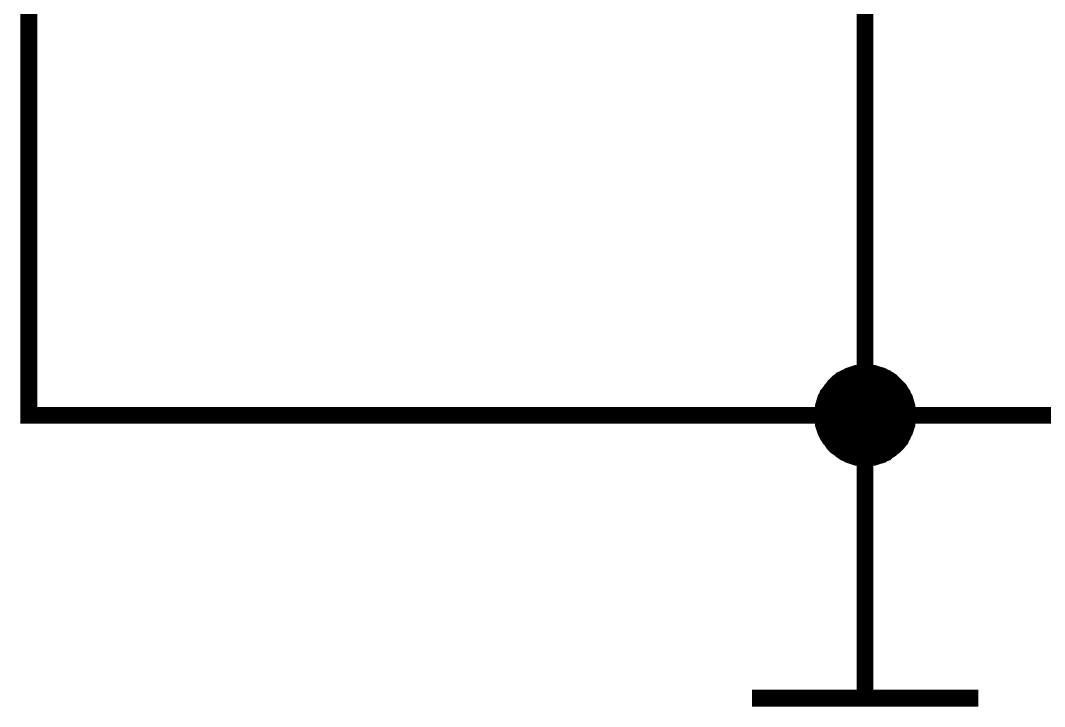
# Model space of a CAD drawing. Header units: millimetres. Extents: x 0 to 420, y 0 to 297.
# Drawn here: x 77.38 to 95.74, y 144.77 to 157.08 of the extents above; entities that cross this region are included whole.
import ezdxf

# ---------------------------------------------------------------- set-up
doc = ezdxf.new("R2010")
doc.units = ezdxf.units.MM
doc.layers.add('Sheet', color=255, linetype='Continuous')

msp = doc.modelspace()

# ---------------------------------------------------------------- linework, layer by layer
at = {"layer": 'Sheet'}
for points, const_width in [([(77.526, 159.247), (77.526, 154.991)], 0.3), ([(92.526, 157.495), (92.526, 152.498)], 0.3), ([(77.526, 154.991), (77.526, 149.994), (92.526, 149.994), (110.019, 149.994), (110.019, 149.994)], 0.3), ([(92.526, 152.498), (92.526, 149.994)], 0.3), ([(91.763, 149.994), (91.763, 150.038), (91.763, 150.072), (91.774, 150.106), (91.774, 150.151), (91.785, 150.184), (91.796, 150.218), (91.808, 150.263), (91.819, 150.297), (91.841, 150.33), (91.853, 150.364), (91.875, 150.387), (91.897, 150.42), (91.92, 150.454), (91.942, 150.476), (91.965, 150.51), (91.987, 150.533), (92.01, 150.555), (92.043, 150.589), (92.077, 150.611), (92.1, 150.634), (92.133, 150.645), (92.167, 150.667), (92.201, 150.679), (92.234, 150.701), (92.268, 150.712), (92.302, 150.723), (92.335, 150.735), (92.369, 150.746), (92.414, 150.746), (92.448, 150.757), (92.493, 150.757), (92.526, 150.757)], 0.3), ([(91.763, 149.994), (91.763, 150.038), (91.763, 150.072), (91.774, 150.106), (91.774, 150.151), (91.785, 150.184), (91.796, 150.218), (91.808, 150.263), (91.819, 150.297), (91.841, 150.33), (91.853, 150.364), (91.875, 150.387), (91.897, 150.42), (91.92, 150.454), (91.942, 150.476), (91.965, 150.51), (91.987, 150.533), (92.01, 150.555), (92.043, 150.589), (92.077, 150.611), (92.1, 150.634), (92.133, 150.645), (92.167, 150.667), (92.201, 150.679), (92.234, 150.701), (92.268, 150.712), (92.302, 150.723), (92.335, 150.735), (92.369, 150.746), (92.414, 150.746), (92.448, 150.757), (92.493, 150.757), (92.526, 150.757)], 0.3), ([(91.763, 149.994), (91.763, 150.038), (91.763, 150.072), (91.774, 150.106), (91.774, 150.151), (91.785, 150.184), (91.796, 150.218), (91.808, 150.263), (91.819, 150.297), (91.841, 150.33), (91.853, 150.364), (91.875, 150.387), (91.897, 150.42), (91.92, 150.454), (91.942, 150.476), (91.965, 150.51), (91.987, 150.533), (92.01, 150.555), (92.043, 150.589), (92.077, 150.611), (92.1, 150.634), (92.133, 150.645), (92.167, 150.667), (92.201, 150.679), (92.234, 150.701), (92.268, 150.712), (92.302, 150.723), (92.335, 150.735), (92.369, 150.746), (92.414, 150.746), (92.448, 150.757), (92.493, 150.757), (92.526, 150.757)], 0.3), ([(91.763, 149.994), (91.763, 150.038), (91.763, 150.072), (91.774, 150.106), (91.774, 150.151), (91.785, 150.184), (91.796, 150.218), (91.808, 150.263), (91.819, 150.297), (91.841, 150.33), (91.853, 150.364), (91.875, 150.387), (91.897, 150.42), (91.92, 150.454), (91.942, 150.476), (91.965, 150.51), (91.987, 150.533), (92.01, 150.555), (92.043, 150.589), (92.077, 150.611), (92.1, 150.634), (92.133, 150.645), (92.167, 150.667), (92.201, 150.679), (92.234, 150.701), (92.268, 150.712), (92.302, 150.723), (92.335, 150.735), (92.369, 150.746), (92.414, 150.746), (92.448, 150.757), (92.493, 150.757), (92.526, 150.757)], 0.3), ([(91.763, 149.994), (91.763, 150.038), (91.763, 150.072), (91.774, 150.106), (91.774, 150.151), (91.785, 150.184), (91.796, 150.218), (91.808, 150.263), (91.819, 150.297), (91.841, 150.33), (91.853, 150.364), (91.875, 150.387), (91.897, 150.42), (91.92, 150.454), (91.942, 150.476), (91.965, 150.51), (91.987, 150.533), (92.01, 150.555), (92.043, 150.589), (92.077, 150.611), (92.1, 150.634), (92.133, 150.645), (92.167, 150.667), (92.201, 150.679), (92.234, 150.701), (92.268, 150.712), (92.302, 150.723), (92.335, 150.735), (92.369, 150.746), (92.414, 150.746), (92.448, 150.757), (92.493, 150.757), (92.526, 150.757)], 0.3), ([(91.763, 149.994), (91.763, 150.038), (91.763, 150.072), (91.774, 150.106), (91.774, 150.151), (91.785, 150.184), (91.796, 150.218), (91.808, 150.263), (91.819, 150.297), (91.841, 150.33), (91.853, 150.364), (91.875, 150.387), (91.897, 150.42), (91.92, 150.454), (91.942, 150.476), (91.965, 150.51), (91.987, 150.533), (92.01, 150.555), (92.043, 150.589), (92.077, 150.611), (92.1, 150.634), (92.133, 150.645), (92.167, 150.667), (92.201, 150.679), (92.234, 150.701), (92.268, 150.712), (92.302, 150.723), (92.335, 150.735), (92.369, 150.746), (92.414, 150.746), (92.448, 150.757), (92.493, 150.757), (92.526, 150.757)], 0.3), ([(91.763, 149.994), (91.763, 150.038), (91.763, 150.072), (91.774, 150.106), (91.774, 150.151), (91.785, 150.184), (91.796, 150.218), (91.808, 150.263), (91.819, 150.297), (91.841, 150.33), (91.853, 150.364), (91.875, 150.387), (91.897, 150.42), (91.92, 150.454), (91.942, 150.476), (91.965, 150.51), (91.987, 150.533), (92.01, 150.555), (92.043, 150.589), (92.077, 150.611), (92.1, 150.634), (92.133, 150.645), (92.167, 150.667), (92.201, 150.679), (92.234, 150.701), (92.268, 150.712), (92.302, 150.723), (92.335, 150.735), (92.369, 150.746), (92.414, 150.746), (92.448, 150.757), (92.493, 150.757), (92.526, 150.757)], 0.0991), ([(91.763, 149.994), (91.763, 150.038), (91.763, 150.072), (91.774, 150.106), (91.774, 150.151), (91.785, 150.184), (91.796, 150.218), (91.808, 150.263), (91.819, 150.297), (91.841, 150.33), (91.853, 150.364), (91.875, 150.387), (91.897, 150.42), (91.92, 150.454), (91.942, 150.476), (91.965, 150.51), (91.987, 150.533), (92.01, 150.555), (92.043, 150.589), (92.077, 150.611), (92.1, 150.634), (92.133, 150.645), (92.167, 150.667), (92.201, 150.679), (92.234, 150.701), (92.268, 150.712), (92.302, 150.723), (92.335, 150.735), (92.369, 150.746), (92.414, 150.746), (92.448, 150.757), (92.493, 150.757), (92.526, 150.757)], 0.0991), ([(91.763, 149.994), (91.763, 150.038), (91.763, 150.072), (91.774, 150.106), (91.774, 150.151), (91.785, 150.184), (91.796, 150.218), (91.808, 150.263), (91.819, 150.297), (91.841, 150.33), (91.853, 150.364), (91.875, 150.387), (91.897, 150.42), (91.92, 150.454), (91.942, 150.476), (91.965, 150.51), (91.987, 150.533), (92.01, 150.555), (92.043, 150.589), (92.077, 150.611), (92.1, 150.634), (92.133, 150.645), (92.167, 150.667), (92.201, 150.679), (92.234, 150.701), (92.268, 150.712), (92.302, 150.723), (92.335, 150.735), (92.369, 150.746), (92.414, 150.746), (92.448, 150.757), (92.493, 150.757), (92.526, 150.757)], 0.0991), ([(91.763, 149.994), (91.763, 150.038), (91.763, 150.072), (91.774, 150.106), (91.774, 150.151), (91.785, 150.184), (91.796, 150.218), (91.808, 150.263), (91.819, 150.297), (91.841, 150.33), (91.853, 150.364), (91.875, 150.387), (91.897, 150.42), (91.92, 150.454), (91.942, 150.476), (91.965, 150.51), (91.987, 150.533), (92.01, 150.555), (92.043, 150.589), (92.077, 150.611), (92.1, 150.634), (92.133, 150.645), (92.167, 150.667), (92.201, 150.679), (92.234, 150.701), (92.268, 150.712), (92.302, 150.723), (92.335, 150.735), (92.369, 150.746), (92.414, 150.746), (92.448, 150.757), (92.493, 150.757), (92.526, 150.757)], 0.0991), ([(91.763, 149.994), (91.763, 150.038), (91.763, 150.072), (91.774, 150.106), (91.774, 150.151), (91.785, 150.184), (91.796, 150.218), (91.808, 150.263), (91.819, 150.297), (91.841, 150.33), (91.853, 150.364), (91.875, 150.387), (91.897, 150.42), (91.92, 150.454), (91.942, 150.476), (91.965, 150.51), (91.987, 150.533), (92.01, 150.555), (92.043, 150.589), (92.077, 150.611), (92.1, 150.634), (92.133, 150.645), (92.167, 150.667), (92.201, 150.679), (92.234, 150.701), (92.268, 150.712), (92.302, 150.723), (92.335, 150.735), (92.369, 150.746), (92.414, 150.746), (92.448, 150.757), (92.493, 150.757), (92.526, 150.757)], 0.0991), ([(91.763, 149.994), (91.763, 150.038), (91.763, 150.072), (91.774, 150.106), (91.774, 150.151), (91.785, 150.184), (91.796, 150.218), (91.808, 150.263), (91.819, 150.297), (91.841, 150.33), (91.853, 150.364), (91.875, 150.387), (91.897, 150.42), (91.92, 150.454), (91.942, 150.476), (91.965, 150.51), (91.987, 150.533), (92.01, 150.555), (92.043, 150.589), (92.077, 150.611), (92.1, 150.634), (92.133, 150.645), (92.167, 150.667), (92.201, 150.679), (92.234, 150.701), (92.268, 150.712), (92.302, 150.723), (92.335, 150.735), (92.369, 150.746), (92.414, 150.746), (92.448, 150.757), (92.493, 150.757), (92.526, 150.757)], 0.0991), ([(92.526, 150.757), (92.526, 150.757)], 0.3), ([(92.526, 150.757), (92.571, 150.757), (92.605, 150.757), (92.638, 150.746), (92.683, 150.746), (92.717, 150.735), (92.751, 150.723), (92.796, 150.712), (92.829, 150.701), (92.863, 150.679), (92.897, 150.667), (92.919, 150.645), (92.953, 150.634), (92.987, 150.611), (93.009, 150.589), (93.043, 150.555), (93.065, 150.533), (93.088, 150.51), (93.121, 150.476), (93.144, 150.454), (93.166, 150.42), (93.177, 150.387), (93.2, 150.364), (93.211, 150.33), (93.234, 150.297), (93.245, 150.263), (93.256, 150.218), (93.267, 150.184), (93.278, 150.151), (93.278, 150.106), (93.29, 150.072), (93.29, 150.038), (93.29, 149.994)], 0.3), ([(92.526, 150.757), (92.526, 150.757)], 0.3), ([(92.526, 150.757), (92.571, 150.757), (92.605, 150.757), (92.638, 150.746), (92.683, 150.746), (92.717, 150.735), (92.751, 150.723), (92.796, 150.712), (92.829, 150.701), (92.863, 150.679), (92.897, 150.667), (92.919, 150.645), (92.953, 150.634), (92.987, 150.611), (93.009, 150.589), (93.043, 150.555), (93.065, 150.533), (93.088, 150.51), (93.121, 150.476), (93.144, 150.454), (93.166, 150.42), (93.177, 150.387), (93.2, 150.364), (93.211, 150.33), (93.234, 150.297), (93.245, 150.263), (93.256, 150.218), (93.267, 150.184), (93.278, 150.151), (93.278, 150.106), (93.29, 150.072), (93.29, 150.038), (93.29, 149.994)], 0.3), ([(92.526, 150.757), (92.526, 150.757)], 0.3), ([(92.526, 150.757), (92.571, 150.757), (92.605, 150.757), (92.638, 150.746), (92.683, 150.746), (92.717, 150.735), (92.751, 150.723), (92.796, 150.712), (92.829, 150.701), (92.863, 150.679), (92.897, 150.667), (92.919, 150.645), (92.953, 150.634), (92.987, 150.611), (93.009, 150.589), (93.043, 150.555), (93.065, 150.533), (93.088, 150.51), (93.121, 150.476), (93.144, 150.454), (93.166, 150.42), (93.177, 150.387), (93.2, 150.364), (93.211, 150.33), (93.234, 150.297), (93.245, 150.263), (93.256, 150.218), (93.267, 150.184), (93.278, 150.151), (93.278, 150.106), (93.29, 150.072), (93.29, 150.038), (93.29, 149.994)], 0.3), ([(92.526, 150.757), (92.526, 150.757)], 0.3), ([(92.526, 150.757), (92.571, 150.757), (92.605, 150.757), (92.638, 150.746), (92.683, 150.746), (92.717, 150.735), (92.751, 150.723), (92.796, 150.712), (92.829, 150.701), (92.863, 150.679), (92.897, 150.667), (92.919, 150.645), (92.953, 150.634), (92.987, 150.611), (93.009, 150.589), (93.043, 150.555), (93.065, 150.533), (93.088, 150.51), (93.121, 150.476), (93.144, 150.454), (93.166, 150.42), (93.177, 150.387), (93.2, 150.364), (93.211, 150.33), (93.234, 150.297), (93.245, 150.263), (93.256, 150.218), (93.267, 150.184), (93.278, 150.151), (93.278, 150.106), (93.29, 150.072), (93.29, 150.038), (93.29, 149.994)], 0.3), ([(92.526, 150.757), (92.526, 150.757)], 0.3), ([(92.526, 150.757), (92.571, 150.757), (92.605, 150.757), (92.638, 150.746), (92.683, 150.746), (92.717, 150.735), (92.751, 150.723), (92.796, 150.712), (92.829, 150.701), (92.863, 150.679), (92.897, 150.667), (92.919, 150.645), (92.953, 150.634), (92.987, 150.611), (93.009, 150.589), (93.043, 150.555), (93.065, 150.533), (93.088, 150.51), (93.121, 150.476), (93.144, 150.454), (93.166, 150.42), (93.177, 150.387), (93.2, 150.364), (93.211, 150.33), (93.234, 150.297), (93.245, 150.263), (93.256, 150.218), (93.267, 150.184), (93.278, 150.151), (93.278, 150.106), (93.29, 150.072), (93.29, 150.038), (93.29, 149.994)], 0.3), ([(92.526, 150.757), (92.526, 150.757)], 0.3), ([(92.526, 150.757), (92.571, 150.757), (92.605, 150.757), (92.638, 150.746), (92.683, 150.746), (92.717, 150.735), (92.751, 150.723), (92.796, 150.712), (92.829, 150.701), (92.863, 150.679), (92.897, 150.667), (92.919, 150.645), (92.953, 150.634), (92.987, 150.611), (93.009, 150.589), (93.043, 150.555), (93.065, 150.533), (93.088, 150.51), (93.121, 150.476), (93.144, 150.454), (93.166, 150.42), (93.177, 150.387), (93.2, 150.364), (93.211, 150.33), (93.234, 150.297), (93.245, 150.263), (93.256, 150.218), (93.267, 150.184), (93.278, 150.151), (93.278, 150.106), (93.29, 150.072), (93.29, 150.038), (93.29, 149.994)], 0.3), ([(92.526, 150.757), (92.526, 150.757)], 0.0991), ([(92.526, 150.757), (92.571, 150.757), (92.605, 150.757), (92.638, 150.746), (92.683, 150.746), (92.717, 150.735), (92.751, 150.723), (92.796, 150.712), (92.829, 150.701), (92.863, 150.679), (92.897, 150.667), (92.919, 150.645), (92.953, 150.634), (92.987, 150.611), (93.009, 150.589), (93.043, 150.555), (93.065, 150.533), (93.088, 150.51), (93.121, 150.476), (93.144, 150.454), (93.166, 150.42), (93.177, 150.387), (93.2, 150.364), (93.211, 150.33), (93.234, 150.297), (93.245, 150.263), (93.256, 150.218), (93.267, 150.184), (93.278, 150.151), (93.278, 150.106), (93.29, 150.072), (93.29, 150.038), (93.29, 149.994)], 0.0991), ([(92.526, 150.757), (92.526, 150.757)], 0.0991), ([(92.526, 150.757), (92.571, 150.757), (92.605, 150.757), (92.638, 150.746), (92.683, 150.746), (92.717, 150.735), (92.751, 150.723), (92.796, 150.712), (92.829, 150.701), (92.863, 150.679), (92.897, 150.667), (92.919, 150.645), (92.953, 150.634), (92.987, 150.611), (93.009, 150.589), (93.043, 150.555), (93.065, 150.533), (93.088, 150.51), (93.121, 150.476), (93.144, 150.454), (93.166, 150.42), (93.177, 150.387), (93.2, 150.364), (93.211, 150.33), (93.234, 150.297), (93.245, 150.263), (93.256, 150.218), (93.267, 150.184), (93.278, 150.151), (93.278, 150.106), (93.29, 150.072), (93.29, 150.038), (93.29, 149.994)], 0.0991), ([(92.526, 150.757), (92.526, 150.757)], 0.0991), ([(92.526, 150.757), (92.571, 150.757), (92.605, 150.757), (92.638, 150.746), (92.683, 150.746), (92.717, 150.735), (92.751, 150.723), (92.796, 150.712), (92.829, 150.701), (92.863, 150.679), (92.897, 150.667), (92.919, 150.645), (92.953, 150.634), (92.987, 150.611), (93.009, 150.589), (93.043, 150.555), (93.065, 150.533), (93.088, 150.51), (93.121, 150.476), (93.144, 150.454), (93.166, 150.42), (93.177, 150.387), (93.2, 150.364), (93.211, 150.33), (93.234, 150.297), (93.245, 150.263), (93.256, 150.218), (93.267, 150.184), (93.278, 150.151), (93.278, 150.106), (93.29, 150.072), (93.29, 150.038), (93.29, 149.994)], 0.0991), ([(92.526, 150.757), (92.526, 150.757)], 0.0991), ([(92.526, 150.757), (92.571, 150.757), (92.605, 150.757), (92.638, 150.746), (92.683, 150.746), (92.717, 150.735), (92.751, 150.723), (92.796, 150.712), (92.829, 150.701), (92.863, 150.679), (92.897, 150.667), (92.919, 150.645), (92.953, 150.634), (92.987, 150.611), (93.009, 150.589), (93.043, 150.555), (93.065, 150.533), (93.088, 150.51), (93.121, 150.476), (93.144, 150.454), (93.166, 150.42), (93.177, 150.387), (93.2, 150.364), (93.211, 150.33), (93.234, 150.297), (93.245, 150.263), (93.256, 150.218), (93.267, 150.184), (93.278, 150.151), (93.278, 150.106), (93.29, 150.072), (93.29, 150.038), (93.29, 149.994)], 0.0991), ([(92.526, 150.757), (92.526, 150.757)], 0.0991), ([(92.526, 150.757), (92.571, 150.757), (92.605, 150.757), (92.638, 150.746), (92.683, 150.746), (92.717, 150.735), (92.751, 150.723), (92.796, 150.712), (92.829, 150.701), (92.863, 150.679), (92.897, 150.667), (92.919, 150.645), (92.953, 150.634), (92.987, 150.611), (93.009, 150.589), (93.043, 150.555), (93.065, 150.533), (93.088, 150.51), (93.121, 150.476), (93.144, 150.454), (93.166, 150.42), (93.177, 150.387), (93.2, 150.364), (93.211, 150.33), (93.234, 150.297), (93.245, 150.263), (93.256, 150.218), (93.267, 150.184), (93.278, 150.151), (93.278, 150.106), (93.29, 150.072), (93.29, 150.038), (93.29, 149.994)], 0.0991), ([(92.526, 150.757), (92.526, 150.757)], 0.0991), ([(92.526, 150.757), (92.571, 150.757), (92.605, 150.757), (92.638, 150.746), (92.683, 150.746), (92.717, 150.735), (92.751, 150.723), (92.796, 150.712), (92.829, 150.701), (92.863, 150.679), (92.897, 150.667), (92.919, 150.645), (92.953, 150.634), (92.987, 150.611), (93.009, 150.589), (93.043, 150.555), (93.065, 150.533), (93.088, 150.51), (93.121, 150.476), (93.144, 150.454), (93.166, 150.42), (93.177, 150.387), (93.2, 150.364), (93.211, 150.33), (93.234, 150.297), (93.245, 150.263), (93.256, 150.218), (93.267, 150.184), (93.278, 150.151), (93.278, 150.106), (93.29, 150.072), (93.29, 150.038), (93.29, 149.994)], 0.0991), ([(92.526, 149.23), (92.493, 149.23), (92.448, 149.23), (92.414, 149.241), (92.369, 149.241), (92.335, 149.252), (92.302, 149.264), (92.268, 149.275), (92.234, 149.286), (92.201, 149.309), (92.167, 149.32), (92.133, 149.342), (92.1, 149.365), (92.077, 149.387), (92.043, 149.41), (92.01, 149.432), (91.987, 149.455), (91.965, 149.477), (91.942, 149.511), (91.92, 149.544), (91.897, 149.567), (91.875, 149.6), (91.853, 149.634), (91.841, 149.668), (91.819, 149.702), (91.808, 149.735), (91.796, 149.769), (91.785, 149.803), (91.774, 149.836), (91.774, 149.881), (91.763, 149.915), (91.763, 149.96), (91.763, 149.994)], 0.3), ([(91.763, 149.994), (91.763, 149.994)], 0.3), ([(92.526, 149.23), (92.493, 149.23), (92.448, 149.23), (92.414, 149.241), (92.369, 149.241), (92.335, 149.252), (92.302, 149.264), (92.268, 149.275), (92.234, 149.286), (92.201, 149.309), (92.167, 149.32), (92.133, 149.342), (92.1, 149.365), (92.077, 149.387), (92.043, 149.41), (92.01, 149.432), (91.987, 149.455), (91.965, 149.477), (91.942, 149.511), (91.92, 149.544), (91.897, 149.567), (91.875, 149.6), (91.853, 149.634), (91.841, 149.668), (91.819, 149.702), (91.808, 149.735), (91.796, 149.769), (91.785, 149.803), (91.774, 149.836), (91.774, 149.881), (91.763, 149.915), (91.763, 149.96), (91.763, 149.994)], 0.3), ([(91.763, 149.994), (91.763, 149.994)], 0.3), ([(92.526, 149.23), (92.493, 149.23), (92.448, 149.23), (92.414, 149.241), (92.369, 149.241), (92.335, 149.252), (92.302, 149.264), (92.268, 149.275), (92.234, 149.286), (92.201, 149.309), (92.167, 149.32), (92.133, 149.342), (92.1, 149.365), (92.077, 149.387), (92.043, 149.41), (92.01, 149.432), (91.987, 149.455), (91.965, 149.477), (91.942, 149.511), (91.92, 149.544), (91.897, 149.567), (91.875, 149.6), (91.853, 149.634), (91.841, 149.668), (91.819, 149.702), (91.808, 149.735), (91.796, 149.769), (91.785, 149.803), (91.774, 149.836), (91.774, 149.881), (91.763, 149.915), (91.763, 149.96), (91.763, 149.994)], 0.3), ([(91.763, 149.994), (91.763, 149.994)], 0.3), ([(92.526, 149.23), (92.493, 149.23), (92.448, 149.23), (92.414, 149.241), (92.369, 149.241), (92.335, 149.252), (92.302, 149.264), (92.268, 149.275), (92.234, 149.286), (92.201, 149.309), (92.167, 149.32), (92.133, 149.342), (92.1, 149.365), (92.077, 149.387), (92.043, 149.41), (92.01, 149.432), (91.987, 149.455), (91.965, 149.477), (91.942, 149.511), (91.92, 149.544), (91.897, 149.567), (91.875, 149.6), (91.853, 149.634), (91.841, 149.668), (91.819, 149.702), (91.808, 149.735), (91.796, 149.769), (91.785, 149.803), (91.774, 149.836), (91.774, 149.881), (91.763, 149.915), (91.763, 149.96), (91.763, 149.994)], 0.3), ([(91.763, 149.994), (91.763, 149.994)], 0.3), ([(92.526, 149.23), (92.493, 149.23), (92.448, 149.23), (92.414, 149.241), (92.369, 149.241), (92.335, 149.252), (92.302, 149.264), (92.268, 149.275), (92.234, 149.286), (92.201, 149.309), (92.167, 149.32), (92.133, 149.342), (92.1, 149.365), (92.077, 149.387), (92.043, 149.41), (92.01, 149.432), (91.987, 149.455), (91.965, 149.477), (91.942, 149.511), (91.92, 149.544), (91.897, 149.567), (91.875, 149.6), (91.853, 149.634), (91.841, 149.668), (91.819, 149.702), (91.808, 149.735), (91.796, 149.769), (91.785, 149.803), (91.774, 149.836), (91.774, 149.881), (91.763, 149.915), (91.763, 149.96), (91.763, 149.994)], 0.3), ([(91.763, 149.994), (91.763, 149.994)], 0.3), ([(92.526, 149.23), (92.493, 149.23), (92.448, 149.23), (92.414, 149.241), (92.369, 149.241), (92.335, 149.252), (92.302, 149.264), (92.268, 149.275), (92.234, 149.286), (92.201, 149.309), (92.167, 149.32), (92.133, 149.342), (92.1, 149.365), (92.077, 149.387), (92.043, 149.41), (92.01, 149.432), (91.987, 149.455), (91.965, 149.477), (91.942, 149.511), (91.92, 149.544), (91.897, 149.567), (91.875, 149.6), (91.853, 149.634), (91.841, 149.668), (91.819, 149.702), (91.808, 149.735), (91.796, 149.769), (91.785, 149.803), (91.774, 149.836), (91.774, 149.881), (91.763, 149.915), (91.763, 149.96), (91.763, 149.994)], 0.3), ([(91.763, 149.994), (91.763, 149.994)], 0.3), ([(92.526, 149.994), (92.526, 144.918)], 0.3), ([(93.29, 149.994), (93.29, 149.96), (93.29, 149.915), (93.278, 149.881), (93.278, 149.836), (93.267, 149.803), (93.256, 149.769), (93.245, 149.735), (93.234, 149.702), (93.211, 149.668), (93.2, 149.634), (93.177, 149.6), (93.166, 149.567), (93.144, 149.544), (93.121, 149.511), (93.088, 149.477), (93.065, 149.455), (93.043, 149.432), (93.009, 149.41), (92.987, 149.387), (92.953, 149.365), (92.919, 149.342), (92.897, 149.32), (92.863, 149.309), (92.829, 149.286), (92.796, 149.275), (92.751, 149.264), (92.717, 149.252), (92.683, 149.241), (92.638, 149.241), (92.605, 149.23), (92.571, 149.23), (92.526, 149.23)], 0.3), ([(93.29, 149.994), (93.29, 149.96), (93.29, 149.915), (93.278, 149.881), (93.278, 149.836), (93.267, 149.803), (93.256, 149.769), (93.245, 149.735), (93.234, 149.702), (93.211, 149.668), (93.2, 149.634), (93.177, 149.6), (93.166, 149.567), (93.144, 149.544), (93.121, 149.511), (93.088, 149.477), (93.065, 149.455), (93.043, 149.432), (93.009, 149.41), (92.987, 149.387), (92.953, 149.365), (92.919, 149.342), (92.897, 149.32), (92.863, 149.309), (92.829, 149.286), (92.796, 149.275), (92.751, 149.264), (92.717, 149.252), (92.683, 149.241), (92.638, 149.241), (92.605, 149.23), (92.571, 149.23), (92.526, 149.23)], 0.3), ([(93.29, 149.994), (93.29, 149.96), (93.29, 149.915), (93.278, 149.881), (93.278, 149.836), (93.267, 149.803), (93.256, 149.769), (93.245, 149.735), (93.234, 149.702), (93.211, 149.668), (93.2, 149.634), (93.177, 149.6), (93.166, 149.567), (93.144, 149.544), (93.121, 149.511), (93.088, 149.477), (93.065, 149.455), (93.043, 149.432), (93.009, 149.41), (92.987, 149.387), (92.953, 149.365), (92.919, 149.342), (92.897, 149.32), (92.863, 149.309), (92.829, 149.286), (92.796, 149.275), (92.751, 149.264), (92.717, 149.252), (92.683, 149.241), (92.638, 149.241), (92.605, 149.23), (92.571, 149.23), (92.526, 149.23)], 0.3), ([(93.29, 149.994), (93.29, 149.96), (93.29, 149.915), (93.278, 149.881), (93.278, 149.836), (93.267, 149.803), (93.256, 149.769), (93.245, 149.735), (93.234, 149.702), (93.211, 149.668), (93.2, 149.634), (93.177, 149.6), (93.166, 149.567), (93.144, 149.544), (93.121, 149.511), (93.088, 149.477), (93.065, 149.455), (93.043, 149.432), (93.009, 149.41), (92.987, 149.387), (92.953, 149.365), (92.919, 149.342), (92.897, 149.32), (92.863, 149.309), (92.829, 149.286), (92.796, 149.275), (92.751, 149.264), (92.717, 149.252), (92.683, 149.241), (92.638, 149.241), (92.605, 149.23), (92.571, 149.23), (92.526, 149.23)], 0.3), ([(93.29, 149.994), (93.29, 149.96), (93.29, 149.915), (93.278, 149.881), (93.278, 149.836), (93.267, 149.803), (93.256, 149.769), (93.245, 149.735), (93.234, 149.702), (93.211, 149.668), (93.2, 149.634), (93.177, 149.6), (93.166, 149.567), (93.144, 149.544), (93.121, 149.511), (93.088, 149.477), (93.065, 149.455), (93.043, 149.432), (93.009, 149.41), (92.987, 149.387), (92.953, 149.365), (92.919, 149.342), (92.897, 149.32), (92.863, 149.309), (92.829, 149.286), (92.796, 149.275), (92.751, 149.264), (92.717, 149.252), (92.683, 149.241), (92.638, 149.241), (92.605, 149.23), (92.571, 149.23), (92.526, 149.23)], 0.3), ([(93.29, 149.994), (93.29, 149.96), (93.29, 149.915), (93.278, 149.881), (93.278, 149.836), (93.267, 149.803), (93.256, 149.769), (93.245, 149.735), (93.234, 149.702), (93.211, 149.668), (93.2, 149.634), (93.177, 149.6), (93.166, 149.567), (93.144, 149.544), (93.121, 149.511), (93.088, 149.477), (93.065, 149.455), (93.043, 149.432), (93.009, 149.41), (92.987, 149.387), (92.953, 149.365), (92.919, 149.342), (92.897, 149.32), (92.863, 149.309), (92.829, 149.286), (92.796, 149.275), (92.751, 149.264), (92.717, 149.252), (92.683, 149.241), (92.638, 149.241), (92.605, 149.23), (92.571, 149.23), (92.526, 149.23)], 0.3), ([(93.29, 149.994), (93.29, 149.994), (93.29, 149.994), (93.29, 149.994), (93.29, 149.994), (93.29, 149.994), (93.29, 149.994), (93.29, 149.994), (93.29, 149.994), (93.29, 149.994), (93.29, 149.994), (93.29, 149.994), (93.29, 149.994), (93.29, 149.994), (93.29, 149.994), (93.29, 149.994), (93.29, 149.994), (93.29, 149.994), (93.29, 149.994), (93.29, 149.994), (93.29, 149.994), (93.29, 149.994), (93.29, 149.994), (93.29, 149.994), (93.29, 149.994), (93.29, 149.994), (93.29, 149.994), (93.29, 149.994), (93.29, 149.994), (93.29, 149.994), (93.29, 149.994), (93.29, 149.994), (93.29, 149.994)], 0.3), ([(93.29, 149.994), (93.29, 149.994)], 0.3), ([(93.29, 149.994), (93.29, 149.994), (93.29, 149.994), (93.29, 149.994), (93.29, 149.994), (93.29, 149.994), (93.29, 149.994), (93.29, 149.994), (93.29, 149.994), (93.29, 149.994), (93.29, 149.994), (93.29, 149.994), (93.29, 149.994), (93.29, 149.994), (93.29, 149.994), (93.29, 149.994), (93.29, 149.994), (93.29, 149.994), (93.29, 149.994), (93.29, 149.994), (93.29, 149.994), (93.29, 149.994), (93.29, 149.994), (93.29, 149.994), (93.29, 149.994), (93.29, 149.994), (93.29, 149.994), (93.29, 149.994), (93.29, 149.994), (93.29, 149.994), (93.29, 149.994), (93.29, 149.994), (93.29, 149.994)], 0.3), ([(93.29, 149.994), (93.29, 149.994)], 0.3), ([(93.29, 149.994), (93.29, 149.994), (93.29, 149.994), (93.29, 149.994), (93.29, 149.994), (93.29, 149.994), (93.29, 149.994), (93.29, 149.994), (93.29, 149.994), (93.29, 149.994), (93.29, 149.994), (93.29, 149.994), (93.29, 149.994), (93.29, 149.994), (93.29, 149.994), (93.29, 149.994), (93.29, 149.994), (93.29, 149.994), (93.29, 149.994), (93.29, 149.994), (93.29, 149.994), (93.29, 149.994), (93.29, 149.994), (93.29, 149.994), (93.29, 149.994), (93.29, 149.994), (93.29, 149.994), (93.29, 149.994), (93.29, 149.994), (93.29, 149.994), (93.29, 149.994), (93.29, 149.994), (93.29, 149.994)], 0.3), ([(93.29, 149.994), (93.29, 149.994)], 0.3), ([(93.29, 149.994), (93.29, 149.994), (93.29, 149.994), (93.29, 149.994), (93.29, 149.994), (93.29, 149.994), (93.29, 149.994), (93.29, 149.994), (93.29, 149.994), (93.29, 149.994), (93.29, 149.994), (93.29, 149.994), (93.29, 149.994), (93.29, 149.994), (93.29, 149.994), (93.29, 149.994), (93.29, 149.994), (93.29, 149.994), (93.29, 149.994), (93.29, 149.994), (93.29, 149.994), (93.29, 149.994), (93.29, 149.994), (93.29, 149.994), (93.29, 149.994), (93.29, 149.994), (93.29, 149.994), (93.29, 149.994), (93.29, 149.994), (93.29, 149.994), (93.29, 149.994), (93.29, 149.994), (93.29, 149.994)], 0.3), ([(93.29, 149.994), (93.29, 149.994)], 0.3), ([(93.29, 149.994), (93.29, 149.994), (93.29, 149.994), (93.29, 149.994), (93.29, 149.994), (93.29, 149.994), (93.29, 149.994), (93.29, 149.994), (93.29, 149.994), (93.29, 149.994), (93.29, 149.994), (93.29, 149.994), (93.29, 149.994), (93.29, 149.994), (93.29, 149.994), (93.29, 149.994), (93.29, 149.994), (93.29, 149.994), (93.29, 149.994), (93.29, 149.994), (93.29, 149.994), (93.29, 149.994), (93.29, 149.994), (93.29, 149.994), (93.29, 149.994), (93.29, 149.994), (93.29, 149.994), (93.29, 149.994), (93.29, 149.994), (93.29, 149.994), (93.29, 149.994), (93.29, 149.994), (93.29, 149.994)], 0.3), ([(93.29, 149.994), (93.29, 149.994)], 0.3), ([(93.29, 149.994), (93.29, 149.994), (93.29, 149.994), (93.29, 149.994), (93.29, 149.994), (93.29, 149.994), (93.29, 149.994), (93.29, 149.994), (93.29, 149.994), (93.29, 149.994), (93.29, 149.994), (93.29, 149.994), (93.29, 149.994), (93.29, 149.994), (93.29, 149.994), (93.29, 149.994), (93.29, 149.994), (93.29, 149.994), (93.29, 149.994), (93.29, 149.994), (93.29, 149.994), (93.29, 149.994), (93.29, 149.994), (93.29, 149.994), (93.29, 149.994), (93.29, 149.994), (93.29, 149.994), (93.29, 149.994), (93.29, 149.994), (93.29, 149.994), (93.29, 149.994), (93.29, 149.994), (93.29, 149.994)], 0.3), ([(93.29, 149.994), (93.29, 149.994)], 0.3), ([(92.526, 149.23), (92.493, 149.23), (92.448, 149.23), (92.414, 149.241), (92.369, 149.241), (92.335, 149.252), (92.302, 149.264), (92.268, 149.275), (92.234, 149.286), (92.201, 149.309), (92.167, 149.32), (92.133, 149.342), (92.1, 149.365), (92.077, 149.387), (92.043, 149.41), (92.01, 149.432), (91.987, 149.455), (91.965, 149.477), (91.942, 149.511), (91.92, 149.544), (91.897, 149.567), (91.875, 149.6), (91.853, 149.634), (91.841, 149.668), (91.819, 149.702), (91.808, 149.735), (91.796, 149.769), (91.785, 149.803), (91.774, 149.836), (91.774, 149.881), (91.763, 149.915), (91.763, 149.96), (91.763, 149.994)], 0.0991), ([(91.763, 149.994), (91.763, 149.994)], 0.0991), ([(92.526, 149.23), (92.493, 149.23), (92.448, 149.23), (92.414, 149.241), (92.369, 149.241), (92.335, 149.252), (92.302, 149.264), (92.268, 149.275), (92.234, 149.286), (92.201, 149.309), (92.167, 149.32), (92.133, 149.342), (92.1, 149.365), (92.077, 149.387), (92.043, 149.41), (92.01, 149.432), (91.987, 149.455), (91.965, 149.477), (91.942, 149.511), (91.92, 149.544), (91.897, 149.567), (91.875, 149.6), (91.853, 149.634), (91.841, 149.668), (91.819, 149.702), (91.808, 149.735), (91.796, 149.769), (91.785, 149.803), (91.774, 149.836), (91.774, 149.881), (91.763, 149.915), (91.763, 149.96), (91.763, 149.994)], 0.0991), ([(91.763, 149.994), (91.763, 149.994)], 0.0991), ([(92.526, 149.23), (92.493, 149.23), (92.448, 149.23), (92.414, 149.241), (92.369, 149.241), (92.335, 149.252), (92.302, 149.264), (92.268, 149.275), (92.234, 149.286), (92.201, 149.309), (92.167, 149.32), (92.133, 149.342), (92.1, 149.365), (92.077, 149.387), (92.043, 149.41), (92.01, 149.432), (91.987, 149.455), (91.965, 149.477), (91.942, 149.511), (91.92, 149.544), (91.897, 149.567), (91.875, 149.6), (91.853, 149.634), (91.841, 149.668), (91.819, 149.702), (91.808, 149.735), (91.796, 149.769), (91.785, 149.803), (91.774, 149.836), (91.774, 149.881), (91.763, 149.915), (91.763, 149.96), (91.763, 149.994)], 0.0991), ([(91.763, 149.994), (91.763, 149.994)], 0.0991), ([(92.526, 149.23), (92.493, 149.23), (92.448, 149.23), (92.414, 149.241), (92.369, 149.241), (92.335, 149.252), (92.302, 149.264), (92.268, 149.275), (92.234, 149.286), (92.201, 149.309), (92.167, 149.32), (92.133, 149.342), (92.1, 149.365), (92.077, 149.387), (92.043, 149.41), (92.01, 149.432), (91.987, 149.455), (91.965, 149.477), (91.942, 149.511), (91.92, 149.544), (91.897, 149.567), (91.875, 149.6), (91.853, 149.634), (91.841, 149.668), (91.819, 149.702), (91.808, 149.735), (91.796, 149.769), (91.785, 149.803), (91.774, 149.836), (91.774, 149.881), (91.763, 149.915), (91.763, 149.96), (91.763, 149.994)], 0.0991), ([(91.763, 149.994), (91.763, 149.994)], 0.0991), ([(92.526, 149.23), (92.493, 149.23), (92.448, 149.23), (92.414, 149.241), (92.369, 149.241), (92.335, 149.252), (92.302, 149.264), (92.268, 149.275), (92.234, 149.286), (92.201, 149.309), (92.167, 149.32), (92.133, 149.342), (92.1, 149.365), (92.077, 149.387), (92.043, 149.41), (92.01, 149.432), (91.987, 149.455), (91.965, 149.477), (91.942, 149.511), (91.92, 149.544), (91.897, 149.567), (91.875, 149.6), (91.853, 149.634), (91.841, 149.668), (91.819, 149.702), (91.808, 149.735), (91.796, 149.769), (91.785, 149.803), (91.774, 149.836), (91.774, 149.881), (91.763, 149.915), (91.763, 149.96), (91.763, 149.994)], 0.0991), ([(91.763, 149.994), (91.763, 149.994)], 0.0991), ([(92.526, 149.23), (92.493, 149.23), (92.448, 149.23), (92.414, 149.241), (92.369, 149.241), (92.335, 149.252), (92.302, 149.264), (92.268, 149.275), (92.234, 149.286), (92.201, 149.309), (92.167, 149.32), (92.133, 149.342), (92.1, 149.365), (92.077, 149.387), (92.043, 149.41), (92.01, 149.432), (91.987, 149.455), (91.965, 149.477), (91.942, 149.511), (91.92, 149.544), (91.897, 149.567), (91.875, 149.6), (91.853, 149.634), (91.841, 149.668), (91.819, 149.702), (91.808, 149.735), (91.796, 149.769), (91.785, 149.803), (91.774, 149.836), (91.774, 149.881), (91.763, 149.915), (91.763, 149.96), (91.763, 149.994)], 0.0991), ([(91.763, 149.994), (91.763, 149.994)], 0.0991), ([(93.29, 149.994), (93.29, 149.96), (93.29, 149.915), (93.278, 149.881), (93.278, 149.836), (93.267, 149.803), (93.256, 149.769), (93.245, 149.735), (93.234, 149.702), (93.211, 149.668), (93.2, 149.634), (93.177, 149.6), (93.166, 149.567), (93.144, 149.544), (93.121, 149.511), (93.088, 149.477), (93.065, 149.455), (93.043, 149.432), (93.009, 149.41), (92.987, 149.387), (92.953, 149.365), (92.919, 149.342), (92.897, 149.32), (92.863, 149.309), (92.829, 149.286), (92.796, 149.275), (92.751, 149.264), (92.717, 149.252), (92.683, 149.241), (92.638, 149.241), (92.605, 149.23), (92.571, 149.23), (92.526, 149.23)], 0.0991), ([(93.29, 149.994), (93.29, 149.96), (93.29, 149.915), (93.278, 149.881), (93.278, 149.836), (93.267, 149.803), (93.256, 149.769), (93.245, 149.735), (93.234, 149.702), (93.211, 149.668), (93.2, 149.634), (93.177, 149.6), (93.166, 149.567), (93.144, 149.544), (93.121, 149.511), (93.088, 149.477), (93.065, 149.455), (93.043, 149.432), (93.009, 149.41), (92.987, 149.387), (92.953, 149.365), (92.919, 149.342), (92.897, 149.32), (92.863, 149.309), (92.829, 149.286), (92.796, 149.275), (92.751, 149.264), (92.717, 149.252), (92.683, 149.241), (92.638, 149.241), (92.605, 149.23), (92.571, 149.23), (92.526, 149.23)], 0.0991), ([(93.29, 149.994), (93.29, 149.96), (93.29, 149.915), (93.278, 149.881), (93.278, 149.836), (93.267, 149.803), (93.256, 149.769), (93.245, 149.735), (93.234, 149.702), (93.211, 149.668), (93.2, 149.634), (93.177, 149.6), (93.166, 149.567), (93.144, 149.544), (93.121, 149.511), (93.088, 149.477), (93.065, 149.455), (93.043, 149.432), (93.009, 149.41), (92.987, 149.387), (92.953, 149.365), (92.919, 149.342), (92.897, 149.32), (92.863, 149.309), (92.829, 149.286), (92.796, 149.275), (92.751, 149.264), (92.717, 149.252), (92.683, 149.241), (92.638, 149.241), (92.605, 149.23), (92.571, 149.23), (92.526, 149.23)], 0.0991), ([(93.29, 149.994), (93.29, 149.96), (93.29, 149.915), (93.278, 149.881), (93.278, 149.836), (93.267, 149.803), (93.256, 149.769), (93.245, 149.735), (93.234, 149.702), (93.211, 149.668), (93.2, 149.634), (93.177, 149.6), (93.166, 149.567), (93.144, 149.544), (93.121, 149.511), (93.088, 149.477), (93.065, 149.455), (93.043, 149.432), (93.009, 149.41), (92.987, 149.387), (92.953, 149.365), (92.919, 149.342), (92.897, 149.32), (92.863, 149.309), (92.829, 149.286), (92.796, 149.275), (92.751, 149.264), (92.717, 149.252), (92.683, 149.241), (92.638, 149.241), (92.605, 149.23), (92.571, 149.23), (92.526, 149.23)], 0.0991), ([(93.29, 149.994), (93.29, 149.96), (93.29, 149.915), (93.278, 149.881), (93.278, 149.836), (93.267, 149.803), (93.256, 149.769), (93.245, 149.735), (93.234, 149.702), (93.211, 149.668), (93.2, 149.634), (93.177, 149.6), (93.166, 149.567), (93.144, 149.544), (93.121, 149.511), (93.088, 149.477), (93.065, 149.455), (93.043, 149.432), (93.009, 149.41), (92.987, 149.387), (92.953, 149.365), (92.919, 149.342), (92.897, 149.32), (92.863, 149.309), (92.829, 149.286), (92.796, 149.275), (92.751, 149.264), (92.717, 149.252), (92.683, 149.241), (92.638, 149.241), (92.605, 149.23), (92.571, 149.23), (92.526, 149.23)], 0.0991), ([(93.29, 149.994), (93.29, 149.96), (93.29, 149.915), (93.278, 149.881), (93.278, 149.836), (93.267, 149.803), (93.256, 149.769), (93.245, 149.735), (93.234, 149.702), (93.211, 149.668), (93.2, 149.634), (93.177, 149.6), (93.166, 149.567), (93.144, 149.544), (93.121, 149.511), (93.088, 149.477), (93.065, 149.455), (93.043, 149.432), (93.009, 149.41), (92.987, 149.387), (92.953, 149.365), (92.919, 149.342), (92.897, 149.32), (92.863, 149.309), (92.829, 149.286), (92.796, 149.275), (92.751, 149.264), (92.717, 149.252), (92.683, 149.241), (92.638, 149.241), (92.605, 149.23), (92.571, 149.23), (92.526, 149.23)], 0.0991), ([(93.29, 149.994), (93.29, 149.994), (93.29, 149.994), (93.29, 149.994), (93.29, 149.994), (93.29, 149.994), (93.29, 149.994), (93.29, 149.994), (93.29, 149.994), (93.29, 149.994), (93.29, 149.994), (93.29, 149.994), (93.29, 149.994), (93.29, 149.994), (93.29, 149.994), (93.29, 149.994), (93.29, 149.994), (93.29, 149.994), (93.29, 149.994), (93.29, 149.994), (93.29, 149.994), (93.29, 149.994), (93.29, 149.994), (93.29, 149.994), (93.29, 149.994), (93.29, 149.994), (93.29, 149.994), (93.29, 149.994), (93.29, 149.994), (93.29, 149.994), (93.29, 149.994), (93.29, 149.994), (93.29, 149.994)], 0.0991), ([(93.29, 149.994), (93.29, 149.994)], 0.0991), ([(93.29, 149.994), (93.29, 149.994), (93.29, 149.994), (93.29, 149.994), (93.29, 149.994), (93.29, 149.994), (93.29, 149.994), (93.29, 149.994), (93.29, 149.994), (93.29, 149.994), (93.29, 149.994), (93.29, 149.994), (93.29, 149.994), (93.29, 149.994), (93.29, 149.994), (93.29, 149.994), (93.29, 149.994), (93.29, 149.994), (93.29, 149.994), (93.29, 149.994), (93.29, 149.994), (93.29, 149.994), (93.29, 149.994), (93.29, 149.994), (93.29, 149.994), (93.29, 149.994), (93.29, 149.994), (93.29, 149.994), (93.29, 149.994), (93.29, 149.994), (93.29, 149.994), (93.29, 149.994), (93.29, 149.994)], 0.0991), ([(93.29, 149.994), (93.29, 149.994)], 0.0991), ([(93.29, 149.994), (93.29, 149.994), (93.29, 149.994), (93.29, 149.994), (93.29, 149.994), (93.29, 149.994), (93.29, 149.994), (93.29, 149.994), (93.29, 149.994), (93.29, 149.994), (93.29, 149.994), (93.29, 149.994), (93.29, 149.994), (93.29, 149.994), (93.29, 149.994), (93.29, 149.994), (93.29, 149.994), (93.29, 149.994), (93.29, 149.994), (93.29, 149.994), (93.29, 149.994), (93.29, 149.994), (93.29, 149.994), (93.29, 149.994), (93.29, 149.994), (93.29, 149.994), (93.29, 149.994), (93.29, 149.994), (93.29, 149.994), (93.29, 149.994), (93.29, 149.994), (93.29, 149.994), (93.29, 149.994)], 0.0991), ([(93.29, 149.994), (93.29, 149.994)], 0.0991), ([(93.29, 149.994), (93.29, 149.994), (93.29, 149.994), (93.29, 149.994), (93.29, 149.994), (93.29, 149.994), (93.29, 149.994), (93.29, 149.994), (93.29, 149.994), (93.29, 149.994), (93.29, 149.994), (93.29, 149.994), (93.29, 149.994), (93.29, 149.994), (93.29, 149.994), (93.29, 149.994), (93.29, 149.994), (93.29, 149.994), (93.29, 149.994), (93.29, 149.994), (93.29, 149.994), (93.29, 149.994), (93.29, 149.994), (93.29, 149.994), (93.29, 149.994), (93.29, 149.994), (93.29, 149.994), (93.29, 149.994), (93.29, 149.994), (93.29, 149.994), (93.29, 149.994), (93.29, 149.994), (93.29, 149.994)], 0.0991), ([(93.29, 149.994), (93.29, 149.994)], 0.0991), ([(93.29, 149.994), (93.29, 149.994), (93.29, 149.994), (93.29, 149.994), (93.29, 149.994), (93.29, 149.994), (93.29, 149.994), (93.29, 149.994), (93.29, 149.994), (93.29, 149.994), (93.29, 149.994), (93.29, 149.994), (93.29, 149.994), (93.29, 149.994), (93.29, 149.994), (93.29, 149.994), (93.29, 149.994), (93.29, 149.994), (93.29, 149.994), (93.29, 149.994), (93.29, 149.994), (93.29, 149.994), (93.29, 149.994), (93.29, 149.994), (93.29, 149.994), (93.29, 149.994), (93.29, 149.994), (93.29, 149.994), (93.29, 149.994), (93.29, 149.994), (93.29, 149.994), (93.29, 149.994), (93.29, 149.994)], 0.0991), ([(93.29, 149.994), (93.29, 149.994)], 0.0991), ([(93.29, 149.994), (93.29, 149.994), (93.29, 149.994), (93.29, 149.994), (93.29, 149.994), (93.29, 149.994), (93.29, 149.994), (93.29, 149.994), (93.29, 149.994), (93.29, 149.994), (93.29, 149.994), (93.29, 149.994), (93.29, 149.994), (93.29, 149.994), (93.29, 149.994), (93.29, 149.994), (93.29, 149.994), (93.29, 149.994), (93.29, 149.994), (93.29, 149.994), (93.29, 149.994), (93.29, 149.994), (93.29, 149.994), (93.29, 149.994), (93.29, 149.994), (93.29, 149.994), (93.29, 149.994), (93.29, 149.994), (93.29, 149.994), (93.29, 149.994), (93.29, 149.994), (93.29, 149.994), (93.29, 149.994)], 0.0991), ([(93.29, 149.994), (93.29, 149.994)], 0.0991), ([(90.494, 144.918), (94.558, 144.918)], 0.3)]:
    msp.add_lwpolyline(points, dxfattribs=dict(at, const_width=const_width))
at = {"layer": 'Sheet', "const_width": 0.762}
msp.add_lwpolyline([(92.119, 150, 1), (92.881, 150, 1)], format="xyb", close=True, dxfattribs=at)

doc.saveas('drawing.dxf')
